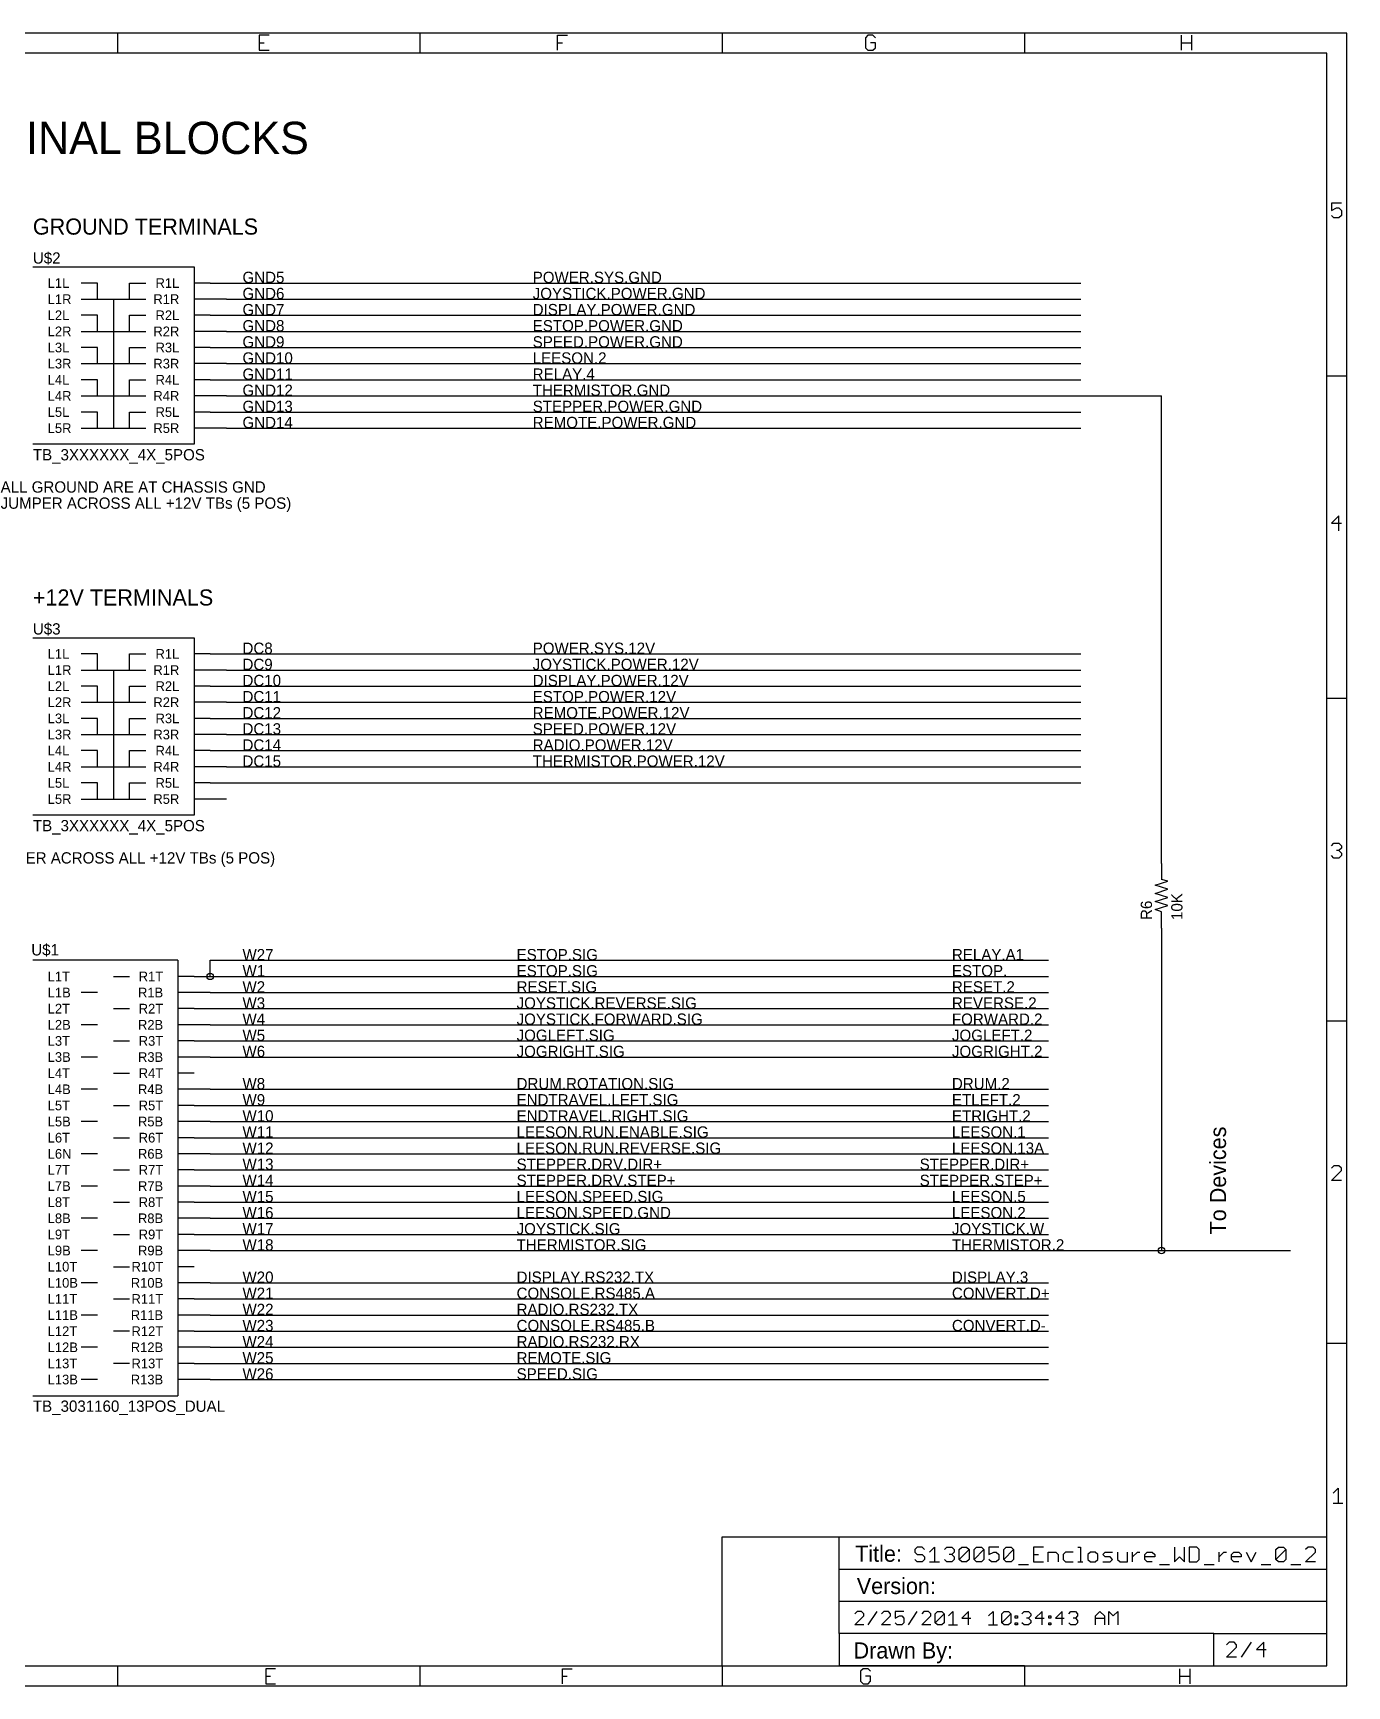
# Model space of a CAD drawing. Extents: x 0 to 387, y 0 to 260.
# Drawn here: x 180.4 to 387.4, y 0 to 260.4 of the extents above; entities that cross this region are included whole.
import ezdxf
from ezdxf.enums import TextEntityAlignment as Align

# ---------------------------------------------------------------- set-up
doc = ezdxf.new("R2010")
doc.units = 0
for name, color, linetype in [('91', 94, 'CONTINUOUS'), ('94', 14, 'CONTINUOUS'), ('95', 251, 'CONTINUOUS'), ('96', 251, 'CONTINUOUS')]:
    doc.layers.add(name, color=color, linetype=linetype)

msp = doc.modelspace()

# ---------------------------------------------------------------- linework, layer by layer
at = {"layer": '91'}
for p, q in [((208.28, 220.98), (345.44, 220.98)), ((210.82, 218.44), (345.44, 218.44)), ((208.28, 215.9), (345.44, 215.9)), ((210.82, 213.36), (345.44, 213.36)), ((208.28, 210.82), (345.44, 210.82)), ((208.28, 205.74), (345.44, 205.74)), ((210.82, 208.28), (345.44, 208.28)), ((210.82, 203.2), (358.14, 203.2)), ((358.14, 129.54), (358.14, 203.2)), ((208.28, 200.66), (345.44, 200.66)), ((210.82, 198.12), (345.44, 198.12)), ((208.28, 162.56), (345.44, 162.56)), ((210.82, 160.02), (345.44, 160.02)), ((208.28, 157.48), (345.44, 157.48)), ((210.82, 154.94), (345.44, 154.94)), ((208.28, 152.4), (345.44, 152.4)), ((210.82, 149.86), (345.44, 149.86)), ((208.28, 147.32), (345.44, 147.32)), ((210.82, 144.78), (345.44, 144.78)), ((208.28, 142.24), (345.44, 142.24)), ((358.14, 119.38), (358.14, 68.58)), ((208.28, 111.76), (208.28, 114.3)), ((208.28, 114.3), (340.36, 114.3)), ((205.74, 111.76), (208.28, 111.76)), ((208.28, 111.76), (340.36, 111.76)), ((208.28, 109.22), (340.36, 109.22)), ((205.74, 106.68), (340.36, 106.68)), ((205.74, 101.6), (340.36, 101.6)), ((208.28, 104.14), (340.36, 104.14)), ((208.28, 99.06), (340.36, 99.06)), ((208.28, 93.98), (340.36, 93.98)), ((205.74, 91.44), (340.36, 91.44)), ((208.28, 88.9), (340.36, 88.9)), ((205.74, 86.36), (340.36, 86.36)), ((208.28, 83.82), (340.36, 83.82)), ((205.74, 81.28), (340.36, 81.28)), ((208.28, 78.74), (340.36, 78.74)), ((205.74, 76.2), (340.36, 76.2)), ((208.28, 73.66), (340.36, 73.66)), ((205.74, 71.12), (340.36, 71.12)), ((208.28, 68.58), (358.14, 68.58)), ((358.14, 68.58), (378.46, 68.58)), ((208.28, 63.5), (340.36, 63.5)), ((205.74, 60.96), (340.36, 60.96)), ((208.28, 58.42), (340.36, 58.42)), ((205.74, 55.88), (340.36, 55.88)), ((208.28, 53.34), (340.36, 53.34)), ((205.74, 50.8), (340.36, 50.8)), ((208.28, 48.26), (340.36, 48.26))]:
    msp.add_line(p, q, dxfattribs=at)
for centre in [(208.28, 111.76), (358.14, 68.58)]:
    msp.add_circle(centre, 0.508, dxfattribs=at)
at = {"layer": '94'}
for p, q in [((193.675, 260.35), (146.05, 260.35)), ((241.3, 260.35), (193.675, 260.35)), ((193.675, 260.35), (193.675, 257.175)), ((288.925, 260.35), (241.3, 260.35)), ((241.3, 260.35), (241.3, 257.175)), ((336.55, 260.35), (288.925, 260.35)), ((288.925, 260.35), (288.925, 257.175)), ((387.35, 260.35), (336.55, 260.35)), ((336.55, 260.35), (336.55, 257.175)), ((387.35, 206.375), (387.35, 260.35)), ((217.5608, 259.9964), (216.0016, 259.9964)), ((216.0016, 259.9964), (216.0016, 257.6576)), ((216.0016, 258.827), (216.7812, 258.827)), ((262.9916, 257.6576), (262.9916, 259.9964)), ((262.9916, 259.9964), (264.5508, 259.9964)), ((262.9916, 258.827), (263.7712, 258.827)), ((311.8954, 259.9964), (311.5056, 259.6066)), ((311.5056, 259.6066), (311.5056, 258.0474)), ((311.5056, 258.0474), (311.8954, 257.6576)), ((312.675, 259.9964), (311.8954, 259.9964)), ((313.0648, 258.827), (312.2852, 258.827)), ((313.0648, 259.6066), (312.675, 259.9964)), ((312.675, 257.6576), (313.0648, 258.0474)), ((313.0648, 258.0474), (313.0648, 258.827)), ((361.2896, 257.6576), (361.2896, 259.9964)), ((361.2896, 258.827), (362.8488, 258.827)), ((362.8488, 259.9964), (362.8488, 257.6576)), ((193.675, 257.175), (146.05, 257.175)), ((241.3, 257.175), (193.675, 257.175)), ((216.0016, 257.6576), (217.5608, 257.6576)), ((288.925, 257.175), (241.3, 257.175)), ((336.55, 257.175), (288.925, 257.175)), ((311.8954, 257.6576), (312.675, 257.6576)), ((384.175, 257.175), (336.55, 257.175)), ((384.175, 206.375), (384.175, 257.175)), ((386.4708, 233.5804), (384.9116, 233.5804)), ((384.9116, 233.5804), (384.9116, 232.411)), ((384.9116, 232.411), (385.6912, 232.8008)), ((385.6912, 232.8008), (386.081, 232.8008)), ((386.081, 232.8008), (386.4708, 232.411)), ((386.4708, 232.411), (386.4708, 231.6314)), ((385.3014, 231.2416), (384.9116, 231.6314)), ((386.081, 231.2416), (385.3014, 231.2416)), ((386.4708, 231.6314), (386.081, 231.2416)), ((180.34, 223.52), (205.74, 223.52)), ((205.74, 223.52), (205.74, 195.58)), ((190.5, 220.98), (187.96, 220.98)), ((190.5, 218.44), (190.5, 220.98)), ((195.58, 218.44), (195.58, 220.98)), ((195.58, 220.98), (198.12, 220.98)), ((208.28, 220.98), (205.74, 220.98)), ((187.96, 218.44), (190.5, 218.44)), ((190.5, 218.44), (195.58, 218.44)), ((193.04, 218.44), (193.04, 198.12)), ((195.58, 218.44), (198.12, 218.44)), ((210.82, 218.44), (205.74, 218.44)), ((190.5, 215.9), (187.96, 215.9)), ((190.5, 213.36), (190.5, 215.9)), ((195.58, 213.36), (195.58, 215.9)), ((195.58, 215.9), (198.12, 215.9)), ((208.28, 215.9), (205.74, 215.9)), ((187.96, 213.36), (190.5, 213.36)), ((190.5, 213.36), (195.58, 213.36)), ((195.58, 213.36), (198.12, 213.36)), ((210.82, 213.36), (205.74, 213.36)), ((190.5, 210.82), (187.96, 210.82)), ((190.5, 208.28), (190.5, 210.82)), ((195.58, 208.28), (195.58, 210.82)), ((195.58, 210.82), (198.12, 210.82)), ((208.28, 210.82), (205.74, 210.82)), ((187.96, 208.28), (190.5, 208.28)), ((190.5, 205.74), (187.96, 205.74)), ((190.5, 208.28), (195.58, 208.28)), ((190.5, 203.2), (190.5, 205.74)), ((195.58, 208.28), (198.12, 208.28)), ((195.58, 203.2), (195.58, 205.74)), ((195.58, 205.74), (198.12, 205.74)), ((210.82, 208.28), (205.74, 208.28)), ((208.28, 205.74), (205.74, 205.74)), ((384.175, 155.575), (384.175, 206.375)), ((384.175, 206.375), (387.35, 206.375)), ((387.35, 155.575), (387.35, 206.375)), ((187.96, 203.2), (190.5, 203.2)), ((190.5, 203.2), (195.58, 203.2)), ((195.58, 203.2), (198.12, 203.2)), ((210.82, 203.2), (205.74, 203.2)), ((190.5, 200.66), (187.96, 200.66)), ((190.5, 198.12), (190.5, 200.66)), ((195.58, 198.12), (195.58, 200.66)), ((195.58, 200.66), (198.12, 200.66)), ((208.28, 200.66), (205.74, 200.66)), ((187.96, 198.12), (190.5, 198.12)), ((190.5, 198.12), (195.58, 198.12)), ((195.58, 198.12), (198.12, 198.12)), ((210.82, 198.12), (205.74, 198.12)), ((205.74, 195.58), (180.34, 195.58)), ((386.081, 184.3044), (384.9116, 183.135)), ((384.9116, 183.135), (386.4708, 183.135)), ((386.081, 181.9656), (386.081, 184.3044)), ((180.34, 165.1), (205.74, 165.1)), ((205.74, 165.1), (205.74, 137.16)), ((190.5, 162.56), (187.96, 162.56)), ((190.5, 160.02), (190.5, 162.56)), ((195.58, 160.02), (195.58, 162.56)), ((195.58, 162.56), (198.12, 162.56)), ((208.28, 162.56), (205.74, 162.56)), ((187.96, 160.02), (190.5, 160.02)), ((190.5, 160.02), (195.58, 160.02)), ((193.04, 160.02), (193.04, 139.7)), ((195.58, 160.02), (198.12, 160.02)), ((210.82, 160.02), (205.74, 160.02)), ((190.5, 157.48), (187.96, 157.48)), ((190.5, 154.94), (190.5, 157.48)), ((195.58, 154.94), (195.58, 157.48)), ((195.58, 157.48), (198.12, 157.48)), ((208.28, 157.48), (205.74, 157.48)), ((187.96, 154.94), (190.5, 154.94)), ((190.5, 154.94), (195.58, 154.94)), ((195.58, 154.94), (198.12, 154.94)), ((210.82, 154.94), (205.74, 154.94)), ((384.175, 104.775), (384.175, 155.575)), ((384.175, 155.575), (387.35, 155.575)), ((387.35, 104.775), (387.35, 155.575)), ((190.5, 152.4), (187.96, 152.4)), ((190.5, 149.86), (190.5, 152.4)), ((195.58, 149.86), (195.58, 152.4)), ((195.58, 152.4), (198.12, 152.4)), ((208.28, 152.4), (205.74, 152.4)), ((187.96, 149.86), (190.5, 149.86)), ((190.5, 149.86), (195.58, 149.86)), ((195.58, 149.86), (198.12, 149.86)), ((210.82, 149.86), (205.74, 149.86)), ((190.5, 147.32), (187.96, 147.32)), ((190.5, 144.78), (190.5, 147.32)), ((195.58, 144.78), (195.58, 147.32)), ((195.58, 147.32), (198.12, 147.32)), ((208.28, 147.32), (205.74, 147.32)), ((187.96, 144.78), (190.5, 144.78)), ((190.5, 144.78), (195.58, 144.78)), ((195.58, 144.78), (198.12, 144.78)), ((210.82, 144.78), (205.74, 144.78)), ((190.5, 142.24), (187.96, 142.24)), ((190.5, 139.7), (190.5, 142.24)), ((195.58, 139.7), (195.58, 142.24)), ((195.58, 142.24), (198.12, 142.24)), ((208.28, 142.24), (205.74, 142.24)), ((187.96, 139.7), (190.5, 139.7)), ((190.5, 139.7), (195.58, 139.7)), ((195.58, 139.7), (198.12, 139.7)), ((210.82, 139.7), (205.74, 139.7)), ((205.74, 137.16), (180.34, 137.16)), ((384.9116, 132.3526), (385.3014, 132.7424)), ((385.3014, 130.4036), (384.9116, 130.7934)), ((385.3014, 132.7424), (386.081, 132.7424)), ((386.081, 130.4036), (385.3014, 130.4036)), ((386.081, 131.573), (385.6912, 131.573)), ((386.081, 132.7424), (386.4708, 132.3526)), ((386.4708, 131.9628), (386.081, 131.573)), ((386.081, 131.573), (386.4708, 131.1832)), ((386.4708, 130.7934), (386.081, 130.4036)), ((386.4708, 132.3526), (386.4708, 131.9628)), ((386.4708, 131.1832), (386.4708, 130.7934)), ((358.14, 129.54), (358.14, 127)), ((357.124, 126.111), (359.156, 126.746)), ((359.156, 125.476), (357.124, 126.111)), ((357.124, 124.841), (359.156, 125.476)), ((359.156, 126.746), (358.14, 127)), ((359.156, 124.206), (357.124, 124.841)), ((357.124, 123.571), (359.156, 124.206)), ((359.156, 122.936), (357.124, 123.571)), ((357.124, 122.301), (359.156, 122.936)), ((358.14, 121.92), (357.124, 122.301)), ((358.14, 119.38), (358.14, 121.92)), ((203.2, 114.3), (180.34, 114.3)), ((203.2, 114.3), (203.2, 45.72)), ((193.04, 111.76), (195.58, 111.76)), ((205.74, 111.76), (203.2, 111.76)), ((190.5, 109.22), (187.96, 109.22)), ((208.28, 109.22), (203.2, 109.22)), ((193.04, 106.68), (195.58, 106.68)), ((205.74, 106.68), (203.2, 106.68)), ((384.175, 53.975), (384.175, 104.775)), ((384.175, 104.775), (387.35, 104.775)), ((387.35, 53.975), (387.35, 104.775)), ((190.5, 104.14), (187.96, 104.14)), ((193.04, 101.6), (195.58, 101.6)), ((208.28, 104.14), (203.2, 104.14)), ((205.74, 101.6), (203.2, 101.6)), ((190.5, 99.06), (187.96, 99.06)), ((208.28, 99.06), (203.2, 99.06)), ((193.04, 96.52), (195.58, 96.52)), ((205.74, 96.52), (203.2, 96.52)), ((190.5, 93.98), (187.96, 93.98)), ((208.28, 93.98), (203.2, 93.98)), ((193.04, 91.44), (195.58, 91.44)), ((205.74, 91.44), (203.2, 91.44)), ((190.5, 88.9), (187.96, 88.9)), ((208.28, 88.9), (203.2, 88.9)), ((193.04, 86.36), (195.58, 86.36)), ((205.74, 86.36), (203.2, 86.36)), ((190.5, 83.82), (187.96, 83.82)), ((208.28, 83.82), (203.2, 83.82)), ((193.04, 81.28), (195.58, 81.28)), ((205.74, 81.28), (203.2, 81.28)), ((385.3014, 81.9424), (384.9116, 81.5526)), ((384.9116, 79.6036), (386.4708, 81.1628)), ((386.081, 81.9424), (385.3014, 81.9424)), ((386.4708, 81.5526), (386.081, 81.9424)), ((386.4708, 81.1628), (386.4708, 81.5526)), ((190.5, 78.74), (187.96, 78.74)), ((208.28, 78.74), (203.2, 78.74)), ((386.4708, 79.6036), (384.9116, 79.6036)), ((193.04, 76.2), (195.58, 76.2)), ((205.74, 76.2), (203.2, 76.2)), ((190.5, 73.66), (187.96, 73.66)), ((208.28, 73.66), (203.2, 73.66)), ((193.04, 71.12), (195.58, 71.12)), ((205.74, 71.12), (203.2, 71.12)), ((190.5, 68.58), (187.96, 68.58)), ((208.28, 68.58), (203.2, 68.58)), ((193.04, 66.04), (195.58, 66.04)), ((205.74, 66.04), (203.2, 66.04)), ((190.5, 63.5), (187.96, 63.5)), ((208.28, 63.5), (203.2, 63.5)), ((193.04, 60.96), (195.58, 60.96)), ((205.74, 60.96), (203.2, 60.96)), ((190.5, 58.42), (187.96, 58.42)), ((208.28, 58.42), (203.2, 58.42)), ((195.58, 55.88), (193.04, 55.88)), ((205.74, 55.88), (203.2, 55.88)), ((190.5, 53.34), (187.96, 53.34)), ((208.28, 53.34), (203.2, 53.34)), ((384.175, 23.495), (384.175, 53.975)), ((384.175, 53.975), (387.35, 53.975)), ((387.35, 0), (387.35, 53.975)), ((195.58, 50.8), (193.04, 50.8)), ((205.74, 50.8), (203.2, 50.8)), ((190.5, 48.26), (187.96, 48.26)), ((208.28, 48.26), (203.2, 48.26)), ((180.34, 45.72), (203.2, 45.72)), ((385.1656, 30.3628), (385.9452, 31.1424)), ((385.1656, 28.8036), (386.7248, 28.8036)), ((385.9452, 31.1424), (385.9452, 28.8036)), ((288.925, 3.175), (288.925, 23.495)), ((288.925, 23.495), (307.34, 23.495)), ((307.34, 23.495), (384.175, 23.495)), ((307.34, 18.415), (307.34, 23.495)), ((384.175, 18.415), (384.175, 23.495)), ((319.6424, 21.8714), (319.2526, 21.4816)), ((319.2526, 21.4816), (319.2526, 21.0918)), ((319.2526, 21.0918), (319.6424, 20.702)), ((320.422, 21.8714), (319.6424, 21.8714)), ((320.8118, 21.4816), (320.422, 21.8714)), ((321.5914, 21.0918), (322.371, 21.8714)), ((322.371, 21.8714), (322.371, 19.5326)), ((323.9302, 21.4816), (324.32, 21.8714)), ((324.32, 21.8714), (325.0996, 21.8714)), ((325.0996, 21.8714), (325.4894, 21.4816)), ((325.4894, 21.0918), (325.0996, 20.702)), ((325.4894, 21.4816), (325.4894, 21.0918)), ((326.269, 21.4816), (326.6588, 21.8714)), ((326.269, 19.9224), (326.269, 21.4816)), ((326.269, 19.9224), (327.8282, 21.4816)), ((326.6588, 21.8714), (327.4384, 21.8714)), ((327.4384, 21.8714), (327.8282, 21.4816)), ((327.8282, 21.4816), (327.8282, 19.9224)), ((328.6078, 21.4816), (328.9976, 21.8714)), ((328.6078, 19.9224), (328.6078, 21.4816)), ((328.6078, 19.9224), (330.167, 21.4816)), ((328.9976, 21.8714), (329.7772, 21.8714)), ((329.7772, 21.8714), (330.167, 21.4816)), ((330.167, 21.4816), (330.167, 19.9224)), ((332.5058, 21.8714), (330.9466, 21.8714)), ((330.9466, 21.8714), (330.9466, 20.702)), ((330.9466, 20.702), (331.7262, 21.0918)), ((331.7262, 21.0918), (332.116, 21.0918)), ((332.116, 21.0918), (332.5058, 20.702)), ((333.2854, 21.4816), (333.6752, 21.8714)), ((333.2854, 19.9224), (333.2854, 21.4816)), ((333.2854, 19.9224), (334.8446, 21.4816)), ((333.6752, 21.8714), (334.4548, 21.8714)), ((334.4548, 21.8714), (334.8446, 21.4816)), ((334.8446, 21.4816), (334.8446, 19.9224)), ((339.5222, 21.8714), (337.963, 21.8714)), ((337.963, 21.8714), (337.963, 19.5326)), ((340.3018, 19.5326), (340.3018, 21.0918)), ((340.3018, 21.0918), (341.4712, 21.0918)), ((341.4712, 21.0918), (341.861, 20.702)), ((343.0304, 21.0918), (342.6406, 20.702)), ((344.1998, 21.0918), (343.0304, 21.0918)), ((344.9794, 21.8714), (345.3692, 21.8714)), ((345.3692, 21.8714), (345.3692, 19.5326)), ((346.9284, 21.0918), (346.5386, 20.702)), ((347.708, 21.0918), (346.9284, 21.0918)), ((348.0978, 20.702), (347.708, 21.0918)), ((348.8774, 20.702), (349.2672, 21.0918)), ((349.2672, 21.0918), (350.4366, 21.0918)), ((351.2162, 21.0918), (351.2162, 19.9224)), ((352.7754, 19.5326), (352.7754, 21.0918)), ((353.555, 19.5326), (353.555, 21.0918)), ((353.555, 20.3122), (354.3346, 21.0918)), ((354.3346, 21.0918), (354.7244, 21.0918)), ((355.504, 20.702), (355.8937, 21.0918)), ((355.8937, 21.0918), (356.6733, 21.0918)), ((356.6733, 21.0918), (357.0631, 20.702)), ((360.1815, 21.8714), (360.1815, 19.5326)), ((361.7407, 19.5326), (361.7407, 21.8714)), ((362.5203, 21.8714), (362.5203, 19.5326)), ((363.6897, 21.8714), (362.5203, 21.8714)), ((364.0795, 21.4816), (363.6897, 21.8714)), ((364.0795, 19.9224), (364.0795, 21.4816)), ((367.1979, 19.5326), (367.1979, 21.0918)), ((367.1979, 20.3122), (367.9775, 21.0918)), ((367.9775, 21.0918), (368.3673, 21.0918)), ((369.1469, 20.702), (369.5367, 21.0918)), ((369.5367, 21.0918), (370.3163, 21.0918)), ((370.3163, 21.0918), (370.7061, 20.702)), ((371.4857, 21.0918), (372.2653, 19.5326)), ((372.2653, 19.5326), (373.0449, 21.0918)), ((376.1633, 21.4816), (376.5531, 21.8714)), ((376.1633, 19.9224), (376.1633, 21.4816)), ((376.1633, 19.9224), (377.7225, 21.4816)), ((376.5531, 21.8714), (377.3327, 21.8714)), ((377.3327, 21.8714), (377.7225, 21.4816)), ((377.7225, 21.4816), (377.7225, 19.9224)), ((381.2307, 21.8714), (380.8409, 21.4816)), ((380.8409, 19.5326), (382.4001, 21.0918)), ((382.0103, 21.8714), (381.2307, 21.8714)), ((382.4001, 21.4816), (382.0103, 21.8714)), ((382.4001, 21.0918), (382.4001, 21.4816)), ((307.34, 13.335), (307.34, 18.415)), ((307.34, 18.415), (384.175, 18.415)), ((319.6424, 19.5326), (319.2526, 19.9224)), ((319.6424, 20.702), (320.422, 20.702)), ((320.422, 19.5326), (319.6424, 19.5326)), ((320.422, 20.702), (320.8118, 20.3122)), ((320.8118, 19.9224), (320.422, 19.5326)), ((320.8118, 20.3122), (320.8118, 19.9224)), ((321.5914, 19.5326), (323.1506, 19.5326)), ((324.32, 19.5326), (323.9302, 19.9224)), ((325.0996, 19.5326), (324.32, 19.5326)), ((325.0996, 20.702), (324.7098, 20.702)), ((325.0996, 20.702), (325.4894, 20.3122)), ((325.4894, 19.9224), (325.0996, 19.5326)), ((325.4894, 20.3122), (325.4894, 19.9224)), ((326.6588, 19.5326), (326.269, 19.9224)), ((327.4384, 19.5326), (326.6588, 19.5326)), ((327.8282, 19.9224), (327.4384, 19.5326)), ((328.9976, 19.5326), (328.6078, 19.9224)), ((329.7772, 19.5326), (328.9976, 19.5326)), ((330.167, 19.9224), (329.7772, 19.5326)), ((331.3364, 19.5326), (330.9466, 19.9224)), ((332.116, 19.5326), (331.3364, 19.5326)), ((332.5058, 19.9224), (332.116, 19.5326)), ((332.5058, 20.702), (332.5058, 19.9224)), ((333.6752, 19.5326), (333.2854, 19.9224)), ((334.4548, 19.5326), (333.6752, 19.5326)), ((334.8446, 19.9224), (334.4548, 19.5326)), ((335.6242, 19.1428), (337.1834, 19.1428)), ((337.963, 20.702), (338.7426, 20.702)), ((337.963, 19.5326), (339.5222, 19.5326)), ((341.861, 20.702), (341.861, 19.5326)), ((342.6406, 20.702), (342.6406, 19.9224)), ((342.6406, 19.9224), (343.0304, 19.5326)), ((343.0304, 19.5326), (344.1998, 19.5326)), ((344.9794, 19.5326), (345.759, 19.5326)), ((346.5386, 20.702), (346.5386, 19.9224)), ((346.5386, 19.9224), (346.9284, 19.5326)), ((346.9284, 19.5326), (347.708, 19.5326)), ((347.708, 19.5326), (348.0978, 19.9224)), ((348.0978, 19.9224), (348.0978, 20.702)), ((349.2672, 20.3122), (348.8774, 20.702)), ((348.8774, 19.5326), (350.0468, 19.5326)), ((350.0468, 20.3122), (349.2672, 20.3122)), ((350.4366, 19.9224), (350.0468, 20.3122)), ((350.0468, 19.5326), (350.4366, 19.9224)), ((351.2162, 19.9224), (351.606, 19.5326)), ((351.606, 19.5326), (352.7754, 19.5326)), ((355.504, 19.9224), (355.504, 20.702)), ((357.0631, 20.3122), (355.504, 20.3122)), ((355.8937, 19.5326), (355.504, 19.9224)), ((356.6733, 19.5326), (355.8937, 19.5326)), ((357.0631, 20.702), (357.0631, 20.3122)), ((357.8427, 19.1428), (359.4019, 19.1428)), ((360.1815, 19.5326), (360.9611, 20.3122)), ((360.9611, 20.3122), (361.7407, 19.5326)), ((362.5203, 19.5326), (363.6897, 19.5326)), ((363.6897, 19.5326), (364.0795, 19.9224)), ((364.8591, 19.1428), (366.4183, 19.1428)), ((369.1469, 19.9224), (369.1469, 20.702)), ((370.7061, 20.3122), (369.1469, 20.3122)), ((369.5367, 19.5326), (369.1469, 19.9224)), ((370.3163, 19.5326), (369.5367, 19.5326)), ((370.7061, 20.702), (370.7061, 20.3122)), ((373.8245, 19.1428), (375.3837, 19.1428)), ((376.5531, 19.5326), (376.1633, 19.9224)), ((377.3327, 19.5326), (376.5531, 19.5326)), ((377.7225, 19.9224), (377.3327, 19.5326)), ((378.5021, 19.1428), (380.0613, 19.1428)), ((382.4001, 19.5326), (380.8409, 19.5326)), ((384.175, 13.335), (384.175, 18.415)), ((307.34, 8.255), (307.34, 13.335)), ((307.34, 13.335), (384.175, 13.335)), ((384.175, 8.255), (384.175, 13.335)), ((310.1936, 11.7239), (309.8419, 11.3722)), ((309.8419, 9.6139), (311.2486, 11.0206)), ((310.8969, 11.7239), (310.1936, 11.7239)), ((311.2486, 11.3722), (310.8969, 11.7239)), ((311.2486, 11.0206), (311.2486, 11.3722)), ((311.9468, 9.6139), (313.3535, 11.7239)), ((314.4034, 11.7239), (314.0517, 11.3722)), ((314.0517, 9.6139), (315.4584, 11.0206)), ((315.1067, 11.7239), (314.4034, 11.7239)), ((315.4584, 11.3722), (315.1067, 11.7239)), ((315.4584, 11.0206), (315.4584, 11.3722)), ((317.5633, 11.7239), (316.1567, 11.7239)), ((316.1567, 11.7239), (316.1567, 10.6689)), ((316.1567, 10.6689), (316.86, 11.0206)), ((316.86, 11.0206), (317.2117, 11.0206)), ((317.2117, 11.0206), (317.5633, 10.6689)), ((317.5633, 10.6689), (317.5633, 9.9656)), ((318.2616, 9.6139), (319.6682, 11.7239)), ((320.7182, 11.7239), (320.3665, 11.3722)), ((320.3665, 9.6139), (321.7732, 11.0206)), ((321.4215, 11.7239), (320.7182, 11.7239)), ((321.7732, 11.3722), (321.4215, 11.7239)), ((321.7732, 11.0206), (321.7732, 11.3722)), ((322.4714, 11.3722), (322.8231, 11.7239)), ((322.4714, 9.9656), (322.4714, 11.3722)), ((322.4714, 9.9656), (323.8781, 11.3722)), ((322.8231, 11.7239), (323.5264, 11.7239)), ((323.5264, 11.7239), (323.8781, 11.3722)), ((323.8781, 11.3722), (323.8781, 9.9656)), ((324.5763, 11.0206), (325.2797, 11.7239)), ((325.2797, 11.7239), (325.2797, 9.6139)), ((327.7363, 11.7239), (326.6813, 10.6689)), ((326.6813, 10.6689), (328.0879, 10.6689)), ((327.7363, 9.6139), (327.7363, 11.7239)), ((330.8911, 11.0206), (331.5944, 11.7239)), ((331.5944, 11.7239), (331.5944, 9.6139)), ((332.996, 11.3722), (333.3477, 11.7239)), ((332.996, 9.9656), (332.996, 11.3722)), ((332.996, 9.9656), (334.4027, 11.3722)), ((333.3477, 11.7239), (334.051, 11.7239)), ((334.051, 11.7239), (334.4027, 11.3722)), ((334.4027, 11.3722), (334.4027, 9.9656)), ((335.1009, 11.0206), (335.4526, 11.0206)), ((335.1009, 10.6689), (335.1009, 11.0206)), ((335.4526, 10.6689), (335.1009, 10.6689)), ((335.4526, 11.0206), (335.4526, 10.6689)), ((336.1534, 11.3722), (336.5051, 11.7239)), ((336.5051, 11.7239), (337.2084, 11.7239)), ((337.2084, 10.6689), (336.8567, 10.6689)), ((337.2084, 11.7239), (337.5601, 11.3722)), ((337.5601, 11.0206), (337.2084, 10.6689)), ((337.2084, 10.6689), (337.5601, 10.3172)), ((337.5601, 11.3722), (337.5601, 11.0206)), ((339.3133, 11.7239), (338.2583, 10.6689)), ((338.2583, 10.6689), (339.665, 10.6689)), ((339.3133, 9.6139), (339.3133, 11.7239)), ((340.3632, 11.0206), (340.7149, 11.0206)), ((340.3632, 10.6689), (340.3632, 11.0206)), ((340.7149, 10.6689), (340.3632, 10.6689)), ((340.7149, 11.0206), (340.7149, 10.6689)), ((342.4707, 11.7239), (341.4157, 10.6689)), ((341.4157, 10.6689), (342.8224, 10.6689)), ((342.4707, 9.6139), (342.4707, 11.7239)), ((343.5206, 11.3722), (343.8723, 11.7239)), ((343.8723, 11.7239), (344.5756, 11.7239)), ((344.5756, 10.6689), (344.2239, 10.6689)), ((344.5756, 11.7239), (344.9273, 11.3722)), ((344.9273, 11.0206), (344.5756, 10.6689)), ((344.5756, 10.6689), (344.9273, 10.3172)), ((344.9273, 11.3722), (344.9273, 11.0206)), ((347.7304, 11.0206), (348.4338, 11.7239)), ((347.7304, 9.6139), (347.7304, 11.0206)), ((347.7304, 10.6689), (349.1371, 10.6689)), ((348.4338, 11.7239), (349.1371, 11.0206)), ((349.1371, 11.0206), (349.1371, 9.6139)), ((349.8354, 9.6139), (349.8354, 11.7239)), ((349.8354, 11.7239), (350.5387, 11.0206)), ((350.5387, 11.0206), (351.242, 11.7239)), ((351.242, 11.7239), (351.242, 9.6139)), ((366.395, 8.255), (307.34, 8.255)), ((307.34, 8.255), (307.34, 3.175)), ((311.2486, 9.6139), (309.8419, 9.6139)), ((315.4584, 9.6139), (314.0517, 9.6139)), ((316.5083, 9.6139), (316.1567, 9.9656)), ((317.2117, 9.6139), (316.5083, 9.6139)), ((317.5633, 9.9656), (317.2117, 9.6139)), ((321.7732, 9.6139), (320.3665, 9.6139)), ((322.8231, 9.6139), (322.4714, 9.9656)), ((323.5264, 9.6139), (322.8231, 9.6139)), ((323.8781, 9.9656), (323.5264, 9.6139)), ((324.5763, 9.6139), (325.983, 9.6139)), ((330.8911, 9.6139), (332.2978, 9.6139)), ((333.3477, 9.6139), (332.996, 9.9656)), ((334.051, 9.6139), (333.3477, 9.6139)), ((334.4027, 9.9656), (334.051, 9.6139)), ((335.1009, 9.9656), (335.4526, 9.9656)), ((335.1009, 9.6139), (335.1009, 9.9656)), ((335.4526, 9.6139), (335.1009, 9.6139)), ((335.4526, 9.9656), (335.4526, 9.6139)), ((336.5051, 9.6139), (336.1534, 9.9656)), ((337.2084, 9.6139), (336.5051, 9.6139)), ((337.5601, 9.9656), (337.2084, 9.6139)), ((337.5601, 10.3172), (337.5601, 9.9656)), ((340.3632, 9.9656), (340.7149, 9.9656)), ((340.3632, 9.6139), (340.3632, 9.9656)), ((340.7149, 9.6139), (340.3632, 9.6139)), ((340.7149, 9.9656), (340.7149, 9.6139)), ((343.8723, 9.6139), (343.5206, 9.9656)), ((344.5756, 9.6139), (343.8723, 9.6139)), ((344.9273, 9.9656), (344.5756, 9.6139)), ((344.9273, 10.3172), (344.9273, 9.9656)), ((366.395, 3.175), (366.395, 8.255)), ((366.395, 8.255), (384.175, 8.255)), ((384.175, 3.175), (384.175, 8.255)), ((368.7914, 6.8854), (368.4016, 6.4956)), ((368.4016, 4.5466), (369.9608, 6.1058)), ((369.571, 6.8854), (368.7914, 6.8854)), ((369.9608, 6.4956), (369.571, 6.8854)), ((369.9608, 6.1058), (369.9608, 6.4956)), ((370.7404, 4.5466), (372.2996, 6.8854)), ((374.2486, 6.8854), (373.0792, 5.716)), ((373.0792, 5.716), (374.6384, 5.716)), ((374.2486, 4.5466), (374.2486, 6.8854)), ((146.05, 3.175), (193.675, 3.175)), ((193.675, 3.175), (241.3, 3.175)), ((193.675, 3.175), (193.675, 0)), ((218.5768, 2.6944), (217.0176, 2.6944)), ((217.0176, 2.6944), (217.0176, 0.3556)), ((241.3, 3.175), (288.925, 3.175)), ((241.3, 3.175), (241.3, 0)), ((263.7536, 0.3556), (263.7536, 2.6944)), ((263.7536, 2.6944), (265.3128, 2.6944)), ((288.925, 3.175), (307.34, 3.175)), ((288.925, 3.175), (288.925, 0)), ((336.55, 3.175), (307.34, 3.175)), ((307.34, 3.175), (366.395, 3.175)), ((311.1334, 2.6944), (310.7436, 2.3046)), ((311.913, 2.6944), (311.1334, 2.6944)), ((312.3028, 2.3046), (311.913, 2.6944)), ((336.55, 3.175), (336.55, 0)), ((361.0356, 0.3556), (361.0356, 2.6944)), ((362.5948, 2.6944), (362.5948, 0.3556)), ((366.395, 3.175), (384.175, 3.175)), ((369.9608, 4.5466), (368.4016, 4.5466)), ((146.05, 0), (193.675, 0)), ((193.675, 0), (241.3, 0)), ((217.0176, 1.525), (217.7972, 1.525)), ((217.0176, 0.3556), (218.5768, 0.3556)), ((241.3, 0), (288.925, 0)), ((263.7536, 1.525), (264.5332, 1.525)), ((288.925, 0), (336.55, 0)), ((310.7436, 2.3046), (310.7436, 0.7454)), ((310.7436, 0.7454), (311.1334, 0.3556)), ((311.1334, 0.3556), (311.913, 0.3556)), ((312.3028, 1.525), (311.5232, 1.525)), ((311.913, 0.3556), (312.3028, 0.7454)), ((312.3028, 0.7454), (312.3028, 1.525)), ((336.55, 0), (387.35, 0)), ((361.0356, 1.525), (362.5948, 1.525))]:
    msp.add_line(p, q, dxfattribs=at)

# ---------------------------------------------------------------- texts
for s, height, p in [('TERMINAL BLOCKS', 5.08, (160.02, 241.3)), ('GROUND TERMINALS', 2.54, (180.34, 228.6)), ('GND5', 1.778, (213.36, 220.98)), ('GND6', 1.778, (213.36, 218.44)), ('GND7', 1.778, (213.36, 215.9)), ('GND8', 1.778, (213.36, 213.36)), ('GND9', 1.778, (213.36, 210.82)), ('GND10', 1.778, (213.36, 208.28)), ('GND11', 1.778, (213.36, 205.74)), ('GND12', 1.778, (213.36, 203.2)), ('GND13', 1.778, (213.36, 200.66)), ('GND14', 1.778, (213.36, 198.12)), ('ALL GROUND ARE AT CHASSIS GND', 1.778, (175.26, 187.96)), ('JUMPER ACROSS ALL +12V TBs (5 POS)', 1.778, (175.26, 185.42)), ('+12V TERMINALS', 2.54, (180.34, 170.18)), ('DC8', 1.778, (213.36, 162.56)), ('DC9', 1.778, (213.36, 160.02)), ('DC10', 1.778, (213.36, 157.48)), ('DC11', 1.778, (213.36, 154.94)), ('DC12', 1.778, (213.36, 152.4)), ('DC13', 1.778, (213.36, 149.86)), ('DC14', 1.778, (213.36, 147.32)), ('DC15', 1.778, (213.36, 144.78)), ('JUMPER ACROSS ALL +12V TBs (5 POS)', 1.778, (172.72, 129.54)), ('W27', 1.778, (213.36, 114.3)), ('RELAY.A1', 1.778, (325.12, 114.3)), ('W1', 1.778, (213.36, 111.76)), ('ESTOP.', 1.778, (325.12, 111.76)), ('W2', 1.778, (213.36, 109.22)), ('RESET.2', 1.778, (325.12, 109.22)), ('W3', 1.778, (213.36, 106.68)), ('REVERSE.2', 1.778, (325.12, 106.68)), ('W4', 1.778, (213.36, 104.14)), ('FORWARD.2', 1.778, (325.12, 104.14)), ('W5', 1.778, (213.36, 101.6)), ('JOGLEFT.2', 1.778, (325.12, 101.6)), ('W6', 1.778, (213.36, 99.06)), ('JOGRIGHT.2', 1.778, (325.12, 99.06)), ('W8', 1.778, (213.36, 93.98)), ('DRUM.2', 1.778, (325.12, 93.98)), ('W9', 1.778, (213.36, 91.44)), ('ETLEFT.2', 1.778, (325.12, 91.44)), ('W10', 1.778, (213.36, 88.9)), ('ETRIGHT.2', 1.778, (325.12, 88.9)), ('W11', 1.778, (213.36, 86.36)), ('LEESON.1', 1.778, (325.12, 86.36)), ('W12', 1.778, (213.36, 83.82)), ('LEESON.13A', 1.778, (325.12, 83.82)), ('W13', 1.778, (213.36, 81.28)), ('STEPPER.DIR+', 1.778, (320.04, 81.28)), ('W14', 1.778, (213.36, 78.74)), ('STEPPER.STEP+', 1.778, (320.04, 78.74)), ('W15', 1.778, (213.36, 76.2)), ('LEESON.5', 1.778, (325.12, 76.2)), ('W16', 1.778, (213.36, 73.66)), ('W17', 1.778, (213.36, 71.12)), ('JOYSTICK.W', 1.778, (325.12, 71.12)), ('LEESON.2', 1.778, (325.12, 73.66)), ('W18', 1.778, (213.36, 68.58)), ('THERMISTOR.2', 1.778, (325.12, 68.58)), ('W20', 1.778, (213.36, 63.5)), ('DISPLAY.3', 1.778, (325.12, 63.5)), ('W21', 1.778, (213.36, 60.96)), ('CONVERT.D+', 1.778, (325.12, 60.96)), ('W22', 1.778, (213.36, 58.42)), ('W23', 1.778, (213.36, 55.88)), ('CONVERT.D-', 1.778, (325.12, 55.88)), ('W24', 1.778, (213.36, 53.34)), ('W25', 1.778, (213.36, 50.8)), ('W26', 1.778, (213.36, 48.26)), ('Title:', 2.54, (309.88, 19.558)), ('Version:', 2.54, (310.134, 14.478)), ('Drawn By:', 2.54, (309.626, 4.318))]:
    msp.add_text(s, height=height, dxfattribs=at).set_placement(p)
msp.add_text('To Devices', height=2.54, rotation=90, dxfattribs=at).set_placement((368.3, 71.12))
at = {"layer": '95'}
for s, height, p in [('U$2', 1.778, (180.34, 224.028)), ('L1L', 1.524, (182.6768, 220.218)), ('POWER.SYS.GND', 1.778, (259.08, 220.98)), ('L1R', 1.524, (182.6768, 217.678)), ('JOYSTICK.POWER.GND', 1.778, (259.08, 218.44)), ('L2L', 1.524, (182.6768, 215.138)), ('DISPLAY.POWER.GND', 1.778, (259.08, 215.9)), ('L2R', 1.524, (182.6768, 212.598)), ('ESTOP.POWER.GND', 1.778, (259.08, 213.36)), ('L3L', 1.524, (182.6768, 210.058)), ('SPEED.POWER.GND', 1.778, (259.08, 210.82)), ('L3R', 1.524, (182.6768, 207.518)), ('LEESON.2', 1.778, (259.08, 208.28)), ('L4L', 1.524, (182.6768, 204.978)), ('RELAY.4', 1.778, (259.08, 205.74)), ('L4R', 1.524, (182.6768, 202.438)), ('THERMISTOR.GND', 1.778, (259.08, 203.2)), ('L5L', 1.524, (182.6768, 199.898)), ('STEPPER.POWER.GND', 1.778, (259.08, 200.66)), ('L5R', 1.524, (182.6768, 197.358)), ('REMOTE.POWER.GND', 1.778, (259.08, 198.12)), ('U$3', 1.778, (180.34, 165.608)), ('POWER.SYS.12V', 1.778, (259.08, 162.56)), ('L1L', 1.524, (182.6768, 161.798)), ('JOYSTICK.POWER.12V', 1.778, (259.08, 160.02)), ('L1R', 1.524, (182.6768, 159.258)), ('DISPLAY.POWER.12V', 1.778, (259.08, 157.48)), ('L2L', 1.524, (182.6768, 156.718)), ('ESTOP.POWER.12V', 1.778, (259.08, 154.94)), ('L2R', 1.524, (182.6768, 154.178)), ('REMOTE.POWER.12V', 1.778, (259.08, 152.4)), ('L3L', 1.524, (182.6768, 151.638)), ('SPEED.POWER.12V', 1.778, (259.08, 149.86)), ('L3R', 1.524, (182.6768, 149.098)), ('RADIO.POWER.12V', 1.778, (259.08, 147.32)), ('L4L', 1.524, (182.6768, 146.558)), ('THERMISTOR.POWER.12V', 1.778, (259.08, 144.78)), ('L4R', 1.524, (182.6768, 144.018)), ('L5L', 1.524, (182.6768, 141.478)), ('L5R', 1.524, (182.6768, 138.938)), ('U$1', 1.778, (180.086, 115.062)), ('ESTOP.SIG', 1.778, (256.54, 114.3)), ('L1T', 1.524, (182.6768, 110.998)), ('ESTOP.SIG', 1.778, (256.54, 111.76)), ('L1B', 1.524, (182.6768, 108.458)), ('RESET.SIG', 1.778, (256.54, 109.22)), ('L2T', 1.524, (182.6768, 105.918)), ('JOYSTICK.REVERSE.SIG', 1.778, (256.54, 106.68)), ('L2B', 1.524, (182.6768, 103.378)), ('JOYSTICK.FORWARD.SIG', 1.778, (256.54, 104.14)), ('L3T', 1.524, (182.6768, 100.838)), ('JOGLEFT.SIG', 1.778, (256.54, 101.6)), ('L3B', 1.524, (182.6768, 98.298)), ('JOGRIGHT.SIG', 1.778, (256.54, 99.06)), ('L4T', 1.524, (182.6768, 95.758)), ('L4B', 1.524, (182.6768, 93.218)), ('DRUM.ROTATION.SIG', 1.778, (256.54, 93.98)), ('L5T', 1.524, (182.6768, 90.678)), ('ENDTRAVEL.LEFT.SIG', 1.778, (256.54, 91.44)), ('L5B', 1.524, (182.6768, 88.138)), ('ENDTRAVEL.RIGHT.SIG', 1.778, (256.54, 88.9)), ('L6T', 1.524, (182.6768, 85.598)), ('LEESON.RUN.ENABLE.SIG', 1.778, (256.54, 86.36)), ('L6N', 1.524, (182.6768, 83.058)), ('LEESON.RUN.REVERSE.SIG', 1.778, (256.54, 83.82)), ('L7T', 1.524, (182.6768, 80.518)), ('STEPPER.DRV.DIR+', 1.778, (256.54, 81.28)), ('L7B', 1.524, (182.6768, 77.978)), ('STEPPER.DRV.STEP+', 1.778, (256.54, 78.74)), ('L8T', 1.524, (182.6768, 75.438)), ('LEESON.SPEED.SIG', 1.778, (256.54, 76.2)), ('L8B', 1.524, (182.6768, 72.898)), ('JOYSTICK.SIG', 1.778, (256.54, 71.12)), ('LEESON.SPEED.GND', 1.778, (256.54, 73.66)), ('L9T', 1.524, (182.6768, 70.358)), ('THERMISTOR.SIG', 1.778, (256.54, 68.58)), ('L9B', 1.524, (182.6768, 67.818)), ('L10T', 1.524, (182.6768, 65.278)), ('DISPLAY.RS232.TX', 1.778, (256.54, 63.5)), ('L10B', 1.524, (182.6768, 62.738)), ('CONSOLE.RS485.A', 1.778, (256.54, 60.96)), ('L11T', 1.524, (182.6768, 60.198)), ('RADIO.RS232.TX', 1.778, (256.54, 58.42)), ('L11B', 1.524, (182.6768, 57.658)), ('CONSOLE.RS485.B', 1.778, (256.54, 55.88)), ('L12T', 1.524, (182.6768, 55.118)), ('RADIO.RS232.RX', 1.778, (256.54, 53.34)), ('L12B', 1.524, (182.6768, 52.578)), ('REMOTE.SIG', 1.778, (256.54, 50.8)), ('L13T', 1.524, (182.6768, 50.038)), ('SPEED.SIG', 1.778, (256.54, 48.26)), ('L13B', 1.524, (182.6768, 47.498))]:
    msp.add_text(s, height=height, dxfattribs=at).set_placement(p)
for s, p in [('R1L', (203.4032, 221.742)), ('R1R', (203.4032, 219.202)), ('R2L', (203.4032, 216.662)), ('R2R', (203.4032, 214.122)), ('R3L', (203.4032, 211.582)), ('R3R', (203.4032, 209.042)), ('R4L', (203.4032, 206.502)), ('R4R', (203.4032, 203.962)), ('R5L', (203.4032, 201.422)), ('R5R', (203.4032, 198.882)), ('R1L', (203.4032, 163.322)), ('R1R', (203.4032, 160.782)), ('R2L', (203.4032, 158.242)), ('R2R', (203.4032, 155.702)), ('R3L', (203.4032, 153.162)), ('R3R', (203.4032, 150.622)), ('R4L', (203.4032, 148.082)), ('R4R', (203.4032, 145.542)), ('R5L', (203.4032, 143.002)), ('R5R', (203.4032, 140.462)), ('R1T', (200.8632, 112.522)), ('R1B', (200.8632, 109.982)), ('R2T', (200.8632, 107.442)), ('R2B', (200.8632, 104.902)), ('R3T', (200.8632, 102.362)), ('R3B', (200.8632, 99.822)), ('R4T', (200.8632, 97.282)), ('R4B', (200.8632, 94.742)), ('R5T', (200.8632, 92.202)), ('R5B', (200.8632, 89.662)), ('R6T', (200.8632, 87.122)), ('R6B', (200.8632, 84.582)), ('R7T', (200.8632, 82.042)), ('R7B', (200.8632, 79.502)), ('R8T', (200.8632, 76.962)), ('R8B', (200.8632, 74.422)), ('R9T', (200.8632, 71.882)), ('R9B', (200.8632, 69.342)), ('R10T', (200.8632, 66.802)), ('R10B', (200.8632, 64.262)), ('R11T', (200.8632, 61.722)), ('R11B', (200.8632, 59.182)), ('R12T', (200.8632, 56.642)), ('R12B', (200.8632, 54.102)), ('R13T', (200.8632, 51.562)), ('R13B', (200.8632, 49.022))]:
    msp.add_text(s, height=1.524, dxfattribs=at).set_placement(p, align=Align.TOP_RIGHT)
msp.add_text('R6', height=1.778, rotation=90, dxfattribs=at).set_placement((356.6414, 120.65))
at = {"layer": '96'}
for s, p in [('TB_3XXXXXX_4X_5POS', (180.34, 193.04)), ('TB_3XXXXXX_4X_5POS', (180.34, 134.62)), ('TB_3031160_13POS_DUAL', (180.34, 43.18))]:
    msp.add_text(s, height=1.778, dxfattribs=at).set_placement(p)
msp.add_text('10K', height=1.778, rotation=90, dxfattribs=at).set_placement((361.442, 120.65))

doc.saveas('drawing.dxf')
